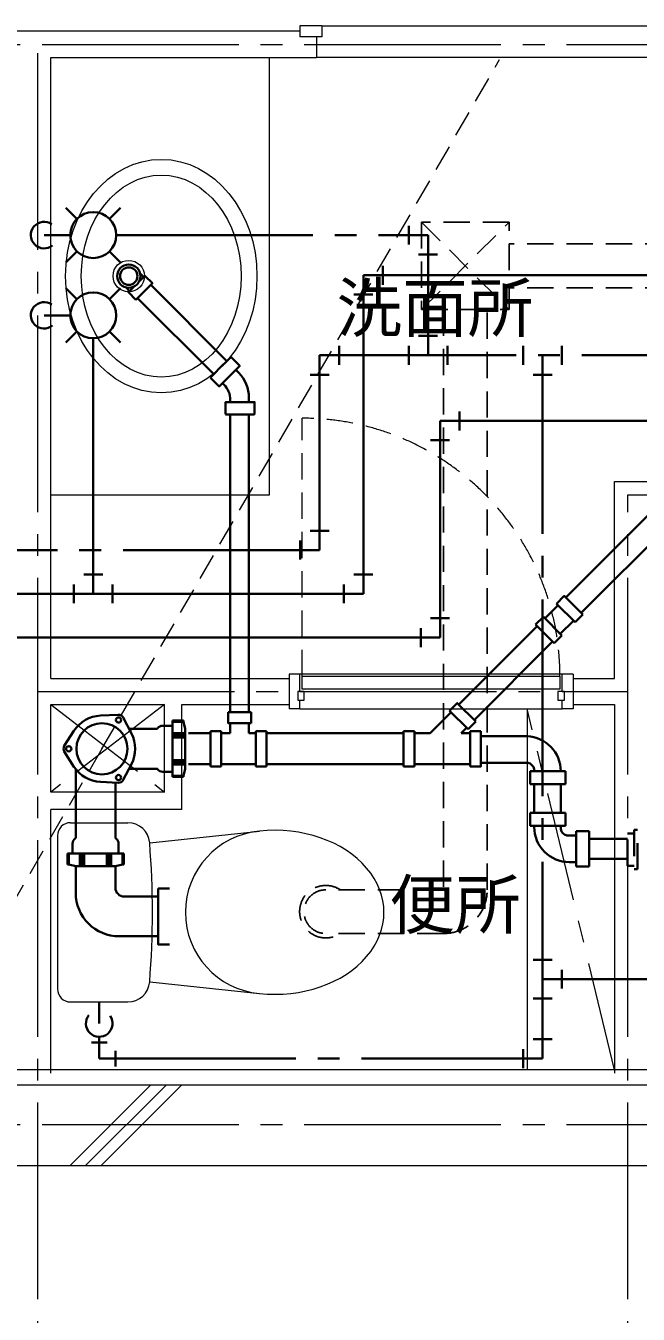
# Model space of a CAD drawing. Units: millimetres at full size, sheet at 1:50; details may follow other scales. Extents: x -9674 to 9699, y -6794 to 6791.
# Drawn here: x -1380 to 22, y -2872 to 74 of the extents above; entities that cross this region are included whole.
import ezdxf
from ezdxf.enums import TextEntityAlignment as Align

# ---------------------------------------------------------------- set-up
doc = ezdxf.new("R2010")
doc.units = ezdxf.units.MM
doc.header["$LTSCALE"] = 50
for name, pattern in [('CHAIN1', [8, 5, -1, 1, -1]), ('CHAIN2', [12, 9, -1, 1, -1]), ('DASHED1', [1.8, 1.2, -0.6])]:
    doc.linetypes.add(name, pattern=pattern)
for name, color, linetype, lineweight in [('1-0_芯', 134, 'CHAIN2', 9), ('1-1_躯体', 134, 'Continuous', 9), ('1-2_間仕切', 134, 'Continuous', 9), ('1-3_建具', 134, 'Continuous', 9), ('1-4_仕上げ', 134, 'Continuous', 9), ('1-5_設備', 134, 'Continuous', 9), ('1-7_その他', 134, 'DASHED1', 9), ('1-8_ハッチ', 134, 'Continuous', 9), ('2-0_芯', 3, 'Continuous', 35), ('2-3_建具', 4, 'Continuous', 35), ('2-9_金物', 1, 'CHAIN2', 35), ('2-A_文字', 6, 'Continuous', 35), ('2-C', 2, 'DASHED1', 25)]:
    doc.layers.add(name, color=color, linetype=linetype, lineweight=lineweight)
doc.layers.add('1-A_文字', color=134, linetype='Continuous')
doc.styles.add('ＭＳ ゴシック', font='')
doc.styles.get('ＭＳ ゴシック').set_extended_font_data('MS Gothic')

msp = doc.modelspace()

# ---------------------------------------------------------------- linework, layer by layer
at = {"layer": '1-0_芯'}
for p, q in [((-8542.5, 31.87), (8067.5, 31.87)), ((-1352.5, -3438.13), (-1352.5, 31.87)), ((-2.5, -998.13), (1897.5, -998.13)), ((-2.5, -3438.13), (-2.5, -998.13)), ((-1352.5, -1448.13), (-2.5, -1448.13)), ((-8542.5, -2438.13), (8067.5, -2438.13))]:
    msp.add_line(p, q, dxfattribs=at)
at = {"layer": '1-1_躯体'}
for p, q in [((5707.5, -2348.13), (-6742.5, -2348.13)), ((6207.5, -2533.13), (-7392.5, -2533.13))]:
    msp.add_line(p, q, dxfattribs=at)
at = {"layer": '1-2_間仕切'}
for p, q in [((-752.5, 61.87), (-2392.5, 61.87)), ((-715, 49.37), (-715, 1.87)), ((-1322.5, -1418.13), (-1322.5, 1.87)), ((-1322.5, 1.87), (-715, 1.87)), ((-32.5, -1418.13), (-32.5, -968.13)), ((-32.5, -968.13), (135.5, -968.13)), ((-152.5, -1408.13), (-752.5, -1408.13)), ((-1322.5, -1418.13), (-777.5, -1418.13)), ((-127.5, -1418.13), (-32.5, -1418.13)), ((-1322.5, -1678.13), (-1322.5, -1478.13)), ((-1322.5, -1478.13), (-1062.5, -1478.13)), ((-1062.5, -1678.13), (-1062.5, -1478.13)), ((-1022.5, -1718.13), (-1022.5, -1478.13)), ((-1022.5, -1478.13), (-777.5, -1478.13)), ((-127.5, -1478.13), (-32.5, -1478.13)), ((-32.5, -1478.13), (-32.5, -2320.63)), ((-1062.5, -1678.13), (-1322.5, -1678.13)), ((-1022.5, -1718.13), (-1322.5, -1718.13)), ((-1322.5, -2320.63), (-1322.5, -1718.13))]:
    msp.add_line(p, q, dxfattribs=at)
at = {"layer": '1-3_建具'}
for p, q in [((-752.5, 74.37), (-752.5, 49.37)), ((-702.5, 74.37), (-752.5, 74.37)), ((-702.5, 74.37), (-702.5, 49.37)), ((-702.5, 74.37), (47.5, 74.37)), ((-702.5, 49.37), (-752.5, 49.37)), ((60, 1.87), (-715, 1.87)), ((-777.5, -1408.13), (-777.5, -1488.13)), ((-752.5, -1408.13), (-777.5, -1408.13)), ((-752.5, -1448.13), (-752.5, -1408.13)), ((-747.5, -1443.13), (-747.5, -1413.13)), ((-747.5, -1413.13), (-157.5, -1413.13)), ((-157.5, -1413.13), (-157.5, -1443.13)), ((-127.5, -1408.13), (-152.5, -1408.13)), ((-152.5, -1448.13), (-152.5, -1408.13)), ((-127.5, -1408.13), (-127.5, -1488.13)), ((-157.5, -1443.13), (-747.5, -1443.13)), ((-757.5, -1448.13), (-757.5, -1468.13)), ((-742.5, -1448.13), (-757.5, -1448.13)), ((-757.5, -1468.13), (-742.5, -1468.13)), ((-752.5, -1488.13), (-752.5, -1468.13)), ((-742.5, -1468.13), (-742.5, -1448.13)), ((-162.5, -1448.13), (-162.5, -1468.13)), ((-162.5, -1468.13), (-147.5, -1468.13)), ((-152.5, -1488.13), (-152.5, -1468.13)), ((-752.5, -1488.13), (-777.5, -1488.13)), ((-752.5, -1488.13), (-152.5, -1488.13)), ((-127.5, -1488.13), (-152.5, -1488.13))]:
    msp.add_line(p, q, dxfattribs=at)
at = {"layer": '1-3_建具', "linetype": 'DASHED1'}
msp.add_line((-747.5, -1413.13), (-747.5, -823.13), dxfattribs=at)
at = {"layer": '1-3_建具'}
msp.add_lwpolyline([(-147.5, -1468.13), (-147.5, -1448.13), (-162.5, -1448.13)], dxfattribs=at)
at = {"layer": '1-3_建具', "linetype": 'DASHED1'}
msp.add_arc((-747.5, -1413.13), 590, 0, 90, dxfattribs=at)
at = {"layer": '1-4_仕上げ'}
msp.add_line((-232.5, -1488.13), (-232.5, -2313.13), dxfattribs=at)
at = {"layer": '1-5_設備'}
for p, q in [((-1277.5, -1748.13), (-1146.25, -1748.13)), ((-1096.41, -1794.13), (-845.35, -1767.48)), ((-1307.5, -1778.13), (-1307.5, -2128.13)), ((-1096.41, -2112.13), (-845.35, -2138.78)), ((-1277.5, -2158.13), (-1146.25, -2158.13))]:
    msp.add_line(p, q, dxfattribs=at)
msp.add_lwpolyline([(-1322.5, -998.13), (-822.5, -998.13), (-822.5, 1.87)], dxfattribs=at)
msp.add_circle((-1144.26, -498.13), 36, dxfattribs=at)
for centre, radius, start, end in [((-1277.5, -1778.13), 30, 90, 180), ((-1146.25, -1798.13), 50, 4.58409, 90), ((-828.23, -1953.13), 186.44, 95.26901, 264.731), ((-3079.44, -1953.13), 1989.39, 355.41592, 4.58409), ((-1146.25, -2108.13), 50, 270, 355.41592), ((-1277.5, -2128.13), 30, 180, 270)]:
    msp.add_arc(centre, radius, start, end, dxfattribs=at)
for major_axis, ratio in [((0, 267), 0.8202), ((0, 231), 0.7922)]:
    msp.add_ellipse((-1069.86, -498.13), major_axis=major_axis, ratio=ratio, dxfattribs=at)
msp.add_ellipse((-810.31, -1953.13), major_axis=(250, 0), ratio=0.75, start_param=4.5717765, end_param=7.9945944, dxfattribs=at)
at = {"layer": '1-7_その他', "linetype": 'CHAIN1'}
for p, q in [((-1322.5, -1478.13), (-1062.5, -1678.13)), ((-1062.5, -1478.13), (-1322.5, -1678.13)), ((-32.5, -2313.13), (-232.5, -1488.13))]:
    msp.add_line(p, q, dxfattribs=at)
at = {"layer": '1-8_ハッチ'}
for p, q in [((5672.5, -2313.13), (-6707.5, -2313.13)), ((-1279.27, -2533.13), (-1094.27, -2348.13)), ((-1243.92, -2533.13), (-1058.92, -2348.13)), ((-1208.56, -2533.13), (-1023.56, -2348.13))]:
    msp.add_line(p, q, dxfattribs=at)
at = {"layer": '2-0_芯'}
for p, q in [((814.29, -274.81), (-144.08, -1233.17)), ((849.64, -310.16), (-108.72, -1268.53)), ((-1107.39, -497.32), (-1119.3, -509.23)), ((-1117.86, -492.42), (-1110.18, -500.11)), ((-1107.39, -497.32), (-1090.06, -514.64)), ((-1149.97, -524.53), (-1142.28, -532.21)), ((-1090.06, -514.64), (-1127.75, -552.33)), ((-919.69, -692.47), (-1093.8, -518.37)), ((-1145.07, -535.01), (-1127.75, -552.33)), ((-949.88, -722.72), (-1124.02, -548.59)), ((-892.59, -719.58), (-899.52, -712.65)), ((-926.54, -746.07), (-929.74, -742.87)), ((-911.89, -781.42), (-911.89, -786.12)), ((-869.16, -776.15), (-869.16, -786.12)), ((-911.89, -814.61), (-911.89, -1495.35)), ((-869.16, -814.65), (-869.15, -1495.35)), ((-161.76, -1250.85), (-192.03, -1281.12)), ((-122.86, -1289.74), (-165.29, -1247.31)), ((-170.82, -1337.69), (-213.24, -1295.27)), ((-126.4, -1286.21), (-156.67, -1316.48)), ((-105.19, -1272.06), (-122.86, -1289.74)), ((-209.71, -1298.8), (-388.91, -1478.01)), ((-153.14, -1320.01), (-170.82, -1337.69)), ((-174.35, -1334.16), (-353.56, -1513.36)), ((-1168.18, -1501.33), (-1209.12, -1503.22)), ((-916.89, -1495.35), (-864.15, -1495.35)), ((-864.15, -1495.35), (-864.15, -1520.35)), ((-406.59, -1495.69), (-454.54, -1543.64)), ((-367.7, -1534.58), (-410.13, -1492.15)), ((-1156.97, -1507.8), (-1138.13, -1544.2)), ((-1044.3, -1526.64), (-1066.64, -1526.64)), ((-1044.3, -1579.14), (-1044.3, -1514.64)), ((-1019.3, -1514.64), (-1044.3, -1514.64)), ((-1019.3, -1517.64), (-1044.3, -1517.64)), ((-1019.3, -1517.64), (-1019.3, -1514.64)), ((-1015.3, -1533.64), (-1019.3, -1517.64)), ((-911.89, -1520.35), (-911.89, -1543.64)), ((-869.15, -1520.35), (-869.15, -1543.64)), ((-371.24, -1531.04), (-383.83, -1543.64)), ((-350.02, -1516.9), (-367.7, -1534.58)), ((-1291.73, -1572.66), (-1269.62, -1538.15)), ((-1143.6, -1533.64), (-1080.89, -1533.64)), ((-1015.3, -1543.39), (-1044.3, -1543.39)), ((-1015.3, -1548.39), (-1044.3, -1548.39)), ((-1015.3, -1553.39), (-1044.3, -1553.39)), ((-1015.3, -1533.64), (-1015.3, -1579.14)), ((-957.51, -1543.64), (-1007.71, -1543.64)), ((-957.51, -1538.64), (-957.51, -1619.64)), ((-932.51, -1538.64), (-957.51, -1538.64)), ((-932.51, -1538.64), (-932.51, -1619.64)), ((-911.89, -1543.64), (-932.51, -1543.64)), ((-853.72, -1543.64), (-869.15, -1543.64)), ((-853.72, -1538.64), (-853.72, -1619.64)), ((-828.72, -1538.64), (-853.72, -1538.64)), ((-828.72, -1538.64), (-828.72, -1619.64)), ((-515.66, -1543.64), (-828.72, -1543.64)), ((-515.66, -1538.64), (-515.66, -1619.64)), ((-490.66, -1538.64), (-515.66, -1538.64)), ((-490.66, -1538.64), (-490.66, -1619.64)), ((-454.54, -1543.64), (-490.66, -1543.64)), ((-363.33, -1543.64), (-383.83, -1543.64)), ((-363.33, -1538.64), (-363.33, -1619.64)), ((-338.33, -1538.64), (-363.33, -1538.64)), ((-232.61, -1550.5), (-338.33, -1550.5)), ((-1291.73, -1585.61), (-1269.62, -1620.12)), ((-1044.3, -1579.14), (-1044.3, -1643.64)), ((-1015.3, -1624.64), (-1015.3, -1579.14)), ((-1156.97, -1650.47), (-1138.13, -1614.07)), ((-1015.3, -1604.89), (-1044.3, -1604.89)), ((-1015.3, -1609.89), (-1044.3, -1609.89)), ((-1015.3, -1614.89), (-1044.3, -1614.89)), ((-957.51, -1614.64), (-1007.71, -1614.64)), ((-932.51, -1619.64), (-957.51, -1619.64)), ((-853.72, -1614.64), (-932.51, -1614.64)), ((-828.72, -1619.64), (-853.72, -1619.64)), ((-515.66, -1614.64), (-828.72, -1614.64)), ((-490.66, -1619.64), (-515.66, -1619.64)), ((-363.33, -1614.64), (-490.66, -1614.64)), ((-230.62, -1611.03), (-338.33, -1611.03)), ((-1265.73, -1625.65), (-1265.73, -1782.2)), ((-1143.6, -1624.64), (-1078.51, -1624.64)), ((-1044.3, -1631.64), (-1066.64, -1631.64)), ((-1019.3, -1640.64), (-1044.3, -1640.64)), ((-1019.3, -1643.64), (-1044.3, -1643.64)), ((-1015.3, -1624.64), (-1019.3, -1640.64)), ((-1019.3, -1640.64), (-1019.3, -1643.64)), ((-225.79, -1630.07), (-225.81, -1660.07)), ((-145.04, -1630.07), (-225.79, -1630.07)), ((-145.04, -1630.07), (-145.06, -1660.07)), ((-1209.12, -1655.06), (-1168.18, -1656.94)), ((-1174.73, -1656.64), (-1174.73, -1782.2)), ((-145.06, -1660.07), (-225.81, -1660.07)), ((-216.38, -1660.07), (-216.41, -1725.74)), ((-155.83, -1725.74), (-155.78, -1660.07)), ((-225.79, -1725.74), (-225.81, -1755.74)), ((-145.04, -1725.74), (-225.79, -1725.74)), ((-145.04, -1725.74), (-145.06, -1755.74)), ((-145.06, -1755.74), (-225.81, -1755.74)), ((-120.64, -1767.59), (-120.64, -1848.35)), ((-120.64, -1767.59), (-90.64, -1767.61)), ((-90.64, -1767.61), (-90.64, -1848.36)), ((-1272.73, -1818.79), (-1272.73, -1796.45)), ((-1167.73, -1818.79), (-1167.73, -1796.45)), ((-141.9, -1777.57), (-120.64, -1777.59)), ((-2.71, -1785.32), (-90.64, -1785.32)), ((-1220.23, -1818.79), (-1284.73, -1818.79)), ((-1284.73, -1843.79), (-1284.73, -1818.79)), ((-1281.73, -1843.79), (-1281.73, -1818.79)), ((-1255.98, -1847.79), (-1255.98, -1818.79)), ((-1250.98, -1847.79), (-1250.98, -1818.79)), ((-1245.98, -1847.79), (-1245.98, -1818.79)), ((-1220.23, -1818.79), (-1155.73, -1818.79)), ((-1194.48, -1847.79), (-1194.48, -1818.79)), ((-1189.48, -1847.79), (-1189.48, -1818.79)), ((-1184.48, -1847.79), (-1184.48, -1818.79)), ((-1158.73, -1843.79), (-1158.73, -1818.79)), ((-1155.73, -1843.79), (-1155.73, -1818.79)), ((-1281.73, -1843.79), (-1284.73, -1843.79)), ((-1265.73, -1847.79), (-1281.73, -1843.79)), ((-1265.73, -1847.79), (-1220.23, -1847.79)), ((-1265.73, -1908.05), (-1265.73, -1847.79)), ((-1174.73, -1847.79), (-1220.23, -1847.79)), ((-1174.73, -1847.79), (-1158.73, -1843.79)), ((-1174.73, -1897.05), (-1174.73, -1847.79)), ((-1158.73, -1843.79), (-1155.73, -1843.79)), ((-136.47, -1838.34), (-120.64, -1838.35)), ((-120.64, -1848.35), (-90.64, -1848.36)), ((-2.68, -1831.14), (-90.64, -1831.14)), ((-1077, -1898.69), (-1051.35, -1898.69)), ((-1154.73, -1917.05), (-1077, -1917.05)), ((-1165.73, -2008.05), (-1077, -2008.05))]:
    msp.add_line(p, q, dxfattribs=at)
at = {"layer": '2-0_芯', "linetype": 'DASHED1'}
for p, q in [((-216.36, -1625.58), (-216.37, -1630.07)), ((-216.43, -1755.74), (-216.43, -1758.3)), ((-155.86, -1763.05), (-155.86, -1755.74)), ((12.11, -1764.83), (20.11, -1764.83)), ((20.17, -1854.83), (20.11, -1764.83)), ((-2.66, -1846.84), (12.16, -1846.83))]:
    msp.add_line(p, q, dxfattribs=at)
at = {"layer": '2-0_芯'}
for points in [[(-1107.39, -497.32), (-1090.06, -514.64), (-1127.75, -552.33)], [(-1133.16, -523.08), (-1145.07, -535.01), (-1127.75, -552.33)], [(-910.14, -683.68), (-890.35, -703.48), (-937.27, -750.4), (-957.06, -730.6)], [(-922.52, -814.11), (-922.52, -786.12), (-856.17, -786.12), (-856.17, -814.11)], [(-105.19, -1272.06), (-147.61, -1229.64), (-165.29, -1247.31)], [(-153.14, -1320.01), (-195.56, -1277.59), (-213.24, -1295.27)], [(-916.89, -1495.35), (-916.89, -1520.35), (-864.15, -1520.35)], [(-350.02, -1516.9), (-392.45, -1474.47), (-410.13, -1492.15)], [(-338.33, -1538.64), (-338.33, -1619.64), (-363.33, -1619.64)], [(-1077, -1898.69), (-1077, -2026.4), (-1051.35, -2026.4)]]:
    msp.add_lwpolyline(points, dxfattribs=at)
at = {"layer": '2-0_芯', "linetype": 'DASHED1'}
for points in [[(12.11, -1764.83), (12.17, -1854.83), (20.17, -1854.83)], [(-2.66, -1846.84), (-2.71, -1772.84), (12.11, -1772.83)]]:
    msp.add_lwpolyline(points, dxfattribs=at)
at = {"layer": '2-0_芯'}
for centre, radius in [((-1144.26, -498.13), 20), ((-1205.62, -1579.14), 58.5), ((-1167.62, -1513.32), 6), ((-1281.62, -1579.14), 6), ((-1167.62, -1644.95), 6)]:
    msp.add_circle(centre, radius, dxfattribs=at)
for centre, radius, start, end in [((-949.16, -776.15), 80, 0.00093, 45), ((-961.89, -781.42), 50, 360, 45.00093), ((-1167.62, -1513.32), 12, 27.363, 92.637), ((-1205.62, -1579.14), 76, 92.637, 147.363), ((-1066.64, -1541.64), 15, 90, 142.33), ((-1205.62, -1579.14), 76, 332.637, 27.363), ((-1080.89, -1530.64), 3, 270, 322.33), ((-235.76, -1630.44), 80, 359.9556, 87.74203), ((-1281.62, -1579.14), 12, 147.363, 212.637), ((-1205.62, -1579.14), 76, 212.637, 267.363), ((-235.76, -1630.44), 20, 14.06253, 75.10149), ((-1080.89, -1627.64), 3, 37.67, 90), ((-1066.64, -1616.64), 15, 217.67, 270), ((-1167.62, -1644.95), 12, 267.363, 332.637), ((-136.43, -1758.34), 80, 179.97203, 269.97203), ((-136.43, -1758.34), 20, 193.61576, 254.10457), ((-1257.73, -1796.45), 15, 127.67, 180), ((-1268.73, -1782.2), 3, 307.67, 0), ((-1171.73, -1782.2), 3, 180, 232.33), ((-1182.73, -1796.45), 15, 0, 52.33), ((-1165.73, -1908.05), 100, 180, 270), ((-1154.73, -1897.05), 20, 180, 270)]:
    msp.add_arc(centre, radius, start, end, dxfattribs=at)
msp.add_ellipse((-1144.26, -498.13), major_axis=(26.65, 0), ratio=0.999793, dxfattribs=at)
for centre, major_axis in [((-933.6, -707.14), (23.46, 23.46)), ((-889.35, -814.11), (-33.17, 0))]:
    msp.add_ellipse(centre, major_axis=major_axis, ratio=0.020361, start_param=0, end_param=3.1415927, dxfattribs=at)
at = {"layer": '2-3_建具'}
for p, q in [((-387.55, -850.89), (-387.55, -807.69)), ((-431.85, -829.29), (685.3, -829.29)), ((-431.85, -829.29), (-431.85, -1324.78)), ((-453.45, -873.59), (-410.25, -873.59)), ((-410.25, -1280.49), (-453.45, -1280.49)), ((-431.85, -1324.78), (-1798.35, -1324.78)), ((-476.14, -1303.18), (-476.14, -1346.38))]:
    msp.add_line(p, q, dxfattribs=at)
at = {"layer": '2-9_金物', "linetype": 'Continuous'}
for p, q in [((-1262.73, -367.26), (-1287.95, -342.04)), ((-1188.41, -367.26), (-1163.19, -342.04)), ((-1278.12, -404.42), (-1337.96, -404.42)), ((-1262.73, -441.58), (-1287.95, -466.8)), ((-1188.41, -441.58), (-1163.19, -466.8)), ((-1211.88, -2207.49), (-1211.88, -2158.13))]:
    msp.add_line(p, q, dxfattribs=at)
at = {"layer": '2-9_金物'}
for p, q in [((-503.65, -382.82), (-503.65, -426.02)), ((-1173.02, -404.42), (-459.35, -404.42)), ((-459.35, -679.29), (-459.35, -404.42)), ((-437.75, -448.71), (-480.95, -448.71)), ((-437.75, -635), (-480.95, -635)), ((-663.14, -700.89), (-663.14, -657.69)), ((-503.65, -700.89), (-503.65, -657.69)), ((-415.06, -700.89), (-415.06, -657.69)), ((-241.49, -657.69), (-241.49, -700.89)), ((-152.9, -657.69), (-152.9, -700.89)), ((-707.43, -679.29), (2314.08, -679.29)), ((-707.43, -1124.78), (-707.43, -679.29)), ((-197.2, -2287.74), (-197.2, -679.29)), ((-729.03, -723.59), (-685.83, -723.59)), ((-218.8, -723.59), (-175.6, -723.59)), ((-685.83, -1080.49), (-729.03, -1080.49)), ((-751.73, -1103.18), (-751.73, -1146.38)), ((-707.43, -1124.78), (-3430.98, -1124.78)), ((-218.8, -2061.74), (-175.6, -2061.74)), ((-152.9, -2127.64), (-152.9, -2084.44)), ((731.69, -2106.04), (-197.2, -2106.04)), ((-218.8, -2150.33), (-175.6, -2150.33)), ((-1211.88, -2287.74), (-1211.88, -2237.83)), ((-1193.88, -2250.83), (-1229.88, -2250.83)), ((-241.49, -2309.34), (-241.49, -2266.14)), ((-175.6, -2243.45), (-218.8, -2243.45)), ((-1211.88, -2287.74), (-197.2, -2287.74)), ((-1174.96, -2269.74), (-1174.96, -2305.74))]:
    msp.add_line(p, q, dxfattribs=at)
at = {"layer": '2-9_金物', "linetype": 'Continuous'}
msp.add_circle((-1225.57, -404.42), 52.55, dxfattribs=at)
for centre, start, end in [((-1337.96, -404.42), 55.151, 309.51), ((-1211.88, -2207.49), 140.49, 34.849)]:
    msp.add_arc(centre, 30.34, start, end, dxfattribs=at)
at = {"layer": '2-A_文字'}
for p, q in [((1233.64, -496.28), (-607.43, -496.28)), ((-607.43, -1224.78), (-607.43, -496.28)), ((-563.14, -517.88), (-563.14, -474.68)), ((-1262.73, -550.72), (-1287.95, -525.5)), ((-1188.41, -550.72), (-1163.19, -525.5)), ((-629.03, -540.57), (-585.83, -540.57)), ((-1278.12, -587.88), (-1337.96, -587.88)), ((-1262.73, -625.04), (-1287.95, -650.26)), ((-1225.57, -640.43), (-1225.57, -1224.78)), ((-1188.41, -625.04), (-1163.19, -650.26)), ((-1269.87, -1246.38), (-1269.87, -1203.18)), ((-1203.97, -1180.49), (-1247.17, -1180.49)), ((-1181.28, -1246.38), (-1181.28, -1203.18)), ((-651.73, -1246.38), (-651.73, -1203.18)), ((-585.83, -1180.49), (-629.03, -1180.49)), ((-1938.48, -1224.78), (-607.43, -1224.78))]:
    msp.add_line(p, q, dxfattribs=at)
msp.add_circle((-1225.57, -587.88), 52.55, dxfattribs=at)
msp.add_arc((-1337.96, -587.88), 30.34, 55.151, 309.51, dxfattribs=at)
at = {"layer": '2-C', "color": 7, "lineweight": 9}
for q in [(-295.58, -2.9), (-2115.66, -3155.37)]:
    msp.add_line((-1205.62, -1579.14), q, dxfattribs=at)
at = {"layer": '2-C'}
for p, q in [((-474.04, -574.68), (-274.04, -374.68)), ((-474.04, -374.68), (-274.04, -574.68)), ((547.5, -424.68), (-274.04, -424.68)), ((547.5, -524.68), (-274.04, -524.68)), ((-424.04, -574.68), (-424.04, -1901.71)), ((-324.04, -1901.71), (-324.04, -574.68)), ((-424.04, -1901.71), (-693.3, -1901.71)), ((-424.04, -2001.71), (-693.3, -2001.71))]:
    msp.add_line(p, q, dxfattribs=at)
msp.add_lwpolyline([(-474.04, -574.68), (-274.04, -574.68), (-274.04, -374.68), (-474.04, -374.68)], close=True, dxfattribs=at)
for centre, radius, start, end in [((-693.3, -1951.71), 60, 56.44269, 303.55731), ((-693.3, -1951.71), 50, 90, 270), ((-424.04, -1901.71), 100, 270, 0)]:
    msp.add_arc(centre, radius, start, end, dxfattribs=at)

# ---------------------------------------------------------------- texts
at = {"layer": '1-A_文字', "style": 'ＭＳ ゴシック'}
for s, p in [('洗面所', (-668.79, -658.24)), ('便所', (-547.86, -2023.31))]:
    msp.add_text(s, height=110, dxfattribs=at).set_placement(p, align=Align.BOTTOM_LEFT)

doc.saveas('drawing.dxf')
